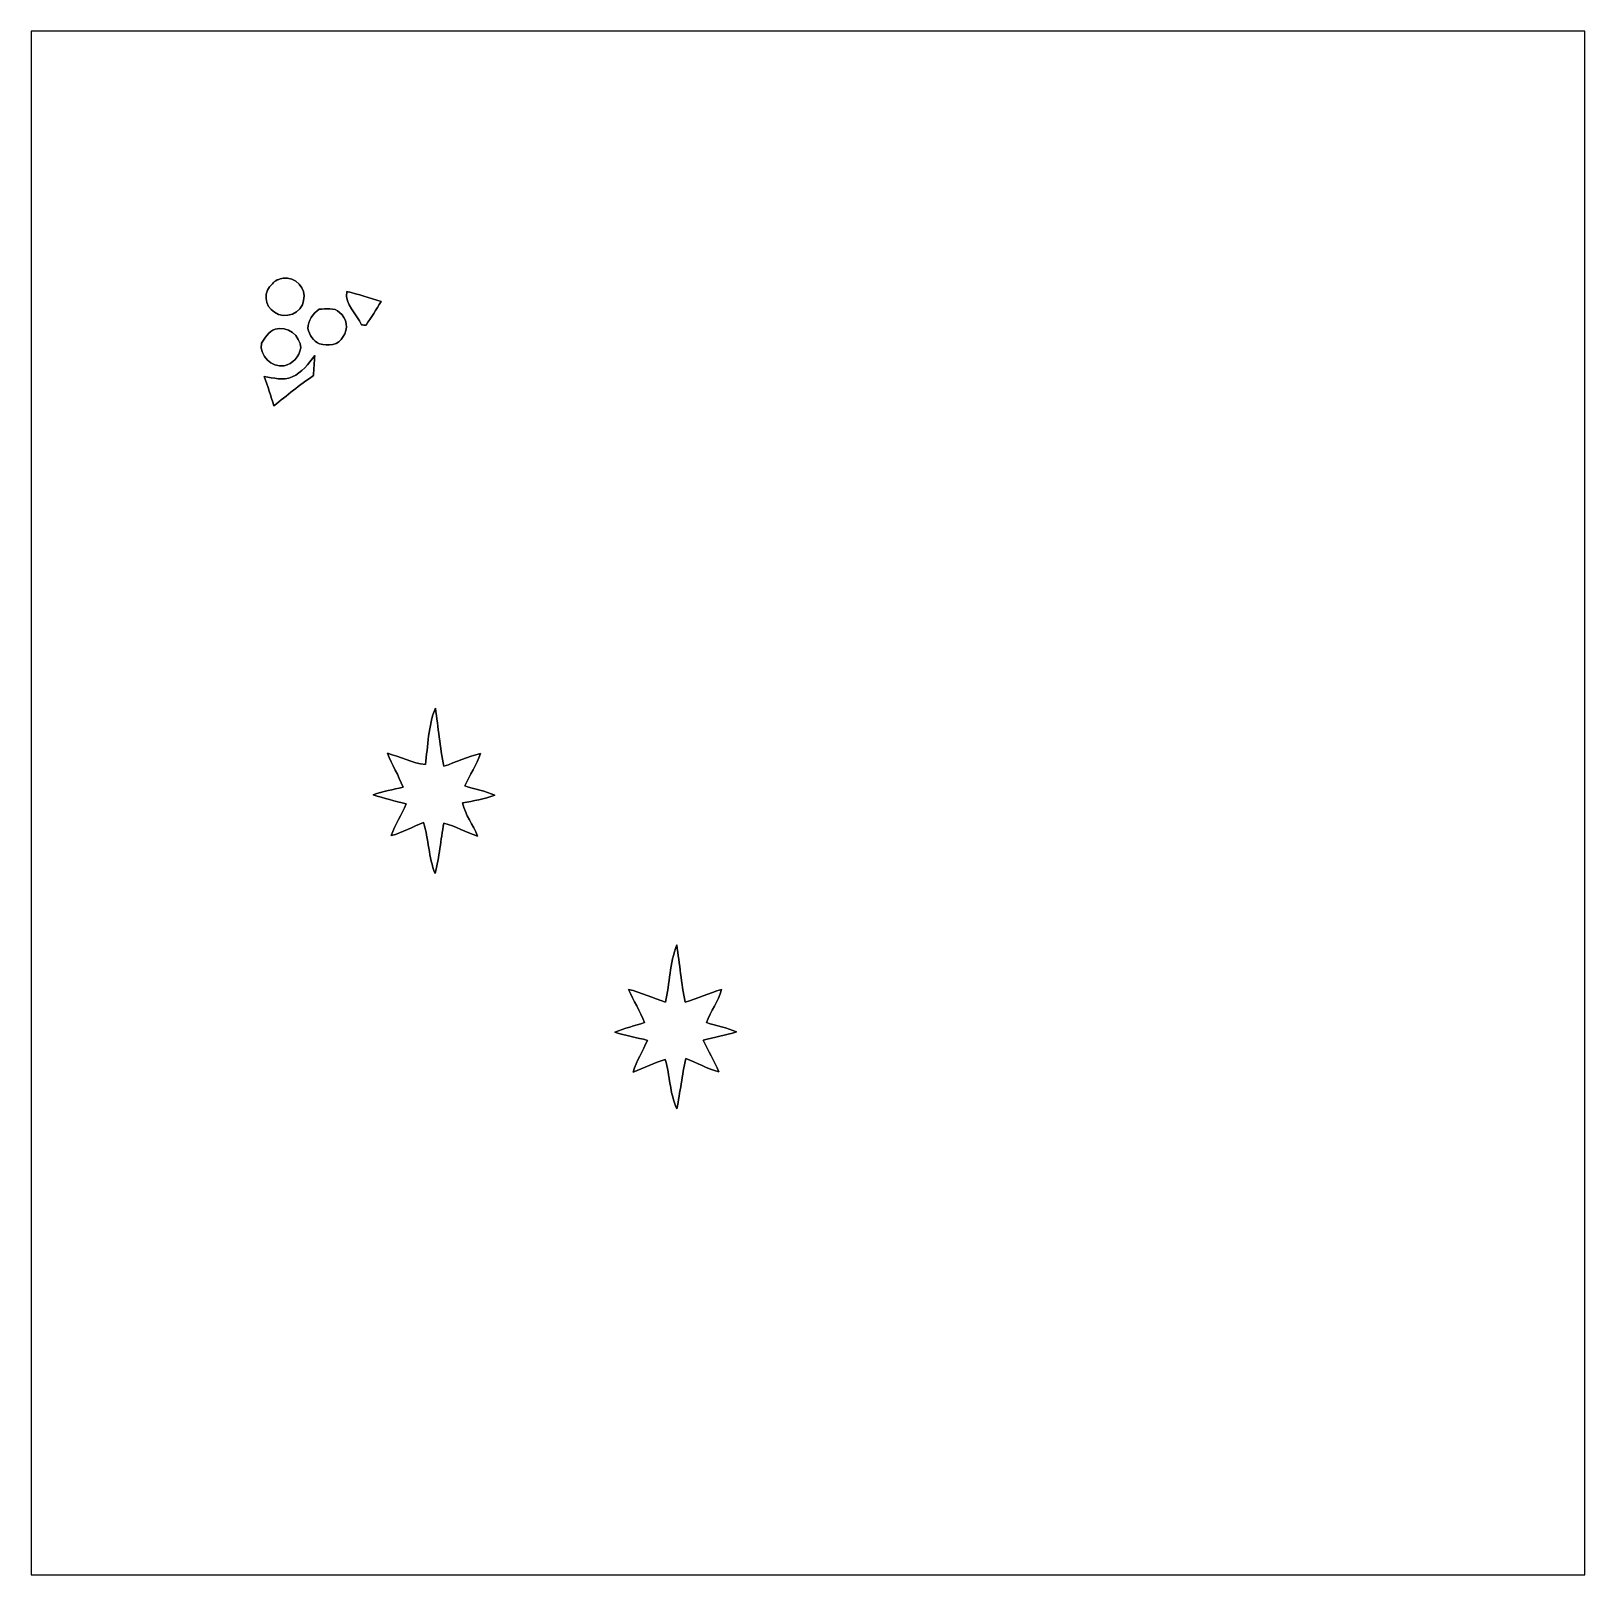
# Model space of a CAD drawing. Header units: centimetres. Extents: x -16.8 to 16.8, y -16.7 to 16.7.
import ezdxf

# ---------------------------------------------------------------- set-up
doc = ezdxf.new("R2010")
doc.units = ezdxf.units.CM
doc.header["$MEASUREMENT"] = 0
doc.layers.add('Layer 1', color=7, linetype='Continuous')

msp = doc.modelspace()

# ---------------------------------------------------------------- linework, layer by layer
at = {"layer": 'Layer 1', "color": 7}
for points, knots in [([(-16.77458, 16.66875), (-16.77458, 16.66875), (16.77458, 16.66875), (16.77458, 16.66875), (16.77458, 16.66875), (16.77458, 16.66875), (16.77458, -16.66875), (16.77458, -16.66875), (16.77458, -16.66875), (16.77458, -16.66875), (-16.77458, -16.66875), (-16.77458, -16.66875), (-16.77458, -16.66875), (-16.77458, -16.66875), (-16.77458, 16.66875), (-16.77458, 16.66875), (-16.77458, 16.66875), (-16.77458, 16.66875), (-16.77458, 16.66875), (-16.77458, 16.66875)], [0, 0, 0, 0, 0.16666667, 0.16666667, 0.16666667, 0.16666667, 0.33333333, 0.33333333, 0.33333333, 0.33333333, 0.5, 0.5, 0.5, 0.5, 0.66666667, 0.66666667, 0.66666667, 0.66666667, 1, 1, 1, 1]), ([(-11.32981, 11.33193), (-11.07581, 11.37109), (-10.81899, 11.10968), (-10.88919, 10.85321), (-10.88919, 10.85321), (-10.91565, 10.57416), (-11.30441, 10.42917), (-11.5189, 10.60062), (-11.5189, 10.60062), (-11.73515, 10.71245), (-11.76479, 11.06664), (-11.56511, 11.21198), (-11.56511, 11.21198), (-11.50761, 11.28501), (-11.41871, 11.31923), (-11.32981, 11.33193)], [0, 0, 0, 0, 0.2, 0.2, 0.2, 0.2, 0.4, 0.4, 0.4, 0.4, 0.6, 0.6, 0.6, 0.6, 1, 1, 1, 1]), ([(-9.96033, 11.04194), (-9.70774, 10.98762), (-9.46432, 10.90083), (-9.21561, 10.83134), (-9.21561, 10.83134), (-9.32215, 10.65812), (-9.43222, 10.48667), (-9.54158, 10.31522), (-9.54158, 10.31522), (-9.56663, 10.31734), (-9.61602, 10.32192), (-9.64071, 10.32404), (-9.64071, 10.32404), (-9.74337, 10.56499), (-10.00231, 10.76007), (-9.96033, 11.04194)], [0, 0, 0, 0, 0.2, 0.2, 0.2, 0.2, 0.4, 0.4, 0.4, 0.4, 0.6, 0.6, 0.6, 0.6, 1, 1, 1, 1]), ([(-10.55335, 10.66412), (-10.40871, 10.66518), (-10.22985, 10.70927), (-10.11414, 10.59321), (-10.11414, 10.59321), (-9.95715, 10.47644), (-9.91553, 10.22914), (-10.03688, 10.07181), (-10.03688, 10.07181), (-10.12366, 9.88342), (-10.36708, 9.85908), (-10.54382, 9.91623), (-10.54382, 9.91623), (-10.68529, 9.96562), (-10.75972, 10.11343), (-10.79782, 10.24819), (-10.79782, 10.24819), (-10.80135, 10.41964), (-10.6807, 10.56393), (-10.55335, 10.66412)], [0, 0, 0, 0, 0.16666667, 0.16666667, 0.16666667, 0.16666667, 0.33333333, 0.33333333, 0.33333333, 0.33333333, 0.5, 0.5, 0.5, 0.5, 0.66666667, 0.66666667, 0.66666667, 0.66666667, 1, 1, 1, 1]), ([(-11.50091, 10.23056), (-11.24232, 10.32051), (-10.96045, 10.08556), (-10.95234, 9.82627), (-10.95234, 9.82627), (-10.98197, 9.63754), (-11.12838, 9.48655), (-11.31182, 9.43822), (-11.31182, 9.43822), (-11.58311, 9.40223), (-11.84099, 9.65165), (-11.80218, 9.92611), (-11.80218, 9.92611), (-11.72563, 10.04499), (-11.64308, 10.18328), (-11.50091, 10.23056)], [0, 0, 0, 0, 0.2, 0.2, 0.2, 0.2, 0.4, 0.4, 0.4, 0.4, 0.6, 0.6, 0.6, 0.6, 1, 1, 1, 1]), ([(-11.13931, 9.20115), (-10.92094, 9.2904), (-10.79218, 9.48831), (-10.64789, 9.66082), (-10.64789, 9.66082), (-10.65777, 9.51653), (-10.668, 9.37295), (-10.67682, 9.22831), (-10.67682, 9.22831), (-10.97527, 9.02899), (-11.25326, 8.80216), (-11.53125, 8.57567), (-11.53125, 8.57567), (-11.59651, 8.78769), (-11.66707, 8.9976), (-11.73903, 9.2075), (-11.73903, 9.2075), (-11.54183, 9.18281), (-11.32946, 9.11472), (-11.13931, 9.20115)], [0, 0, 0, 0, 0.16666667, 0.16666667, 0.16666667, 0.16666667, 0.33333333, 0.33333333, 0.33333333, 0.33333333, 0.5, 0.5, 0.5, 0.5, 0.66666667, 0.66666667, 0.66666667, 0.66666667, 1, 1, 1, 1]), ([(-8.25923, 0.82797), (-8.20702, 1.23649), (-8.20103, 1.66229), (-8.0451, 2.04893), (-8.0451, 2.04893), (-7.98477, 1.63019), (-7.94632, 1.20791), (-7.86412, 0.79234), (-7.86412, 0.79234), (-7.59919, 0.88159), (-7.34554, 1.00365), (-7.07284, 1.06927), (-7.07284, 1.06927), (-7.15257, 0.82056), (-7.30074, 0.60325), (-7.41045, 0.36795), (-7.41045, 0.36795), (-7.19772, 0.28822), (-6.96595, 0.26811), (-6.76099, 0.16616), (-6.76099, 0.16616), (-6.98641, 0.08643), (-7.22277, 0.0448), (-7.45702, 0.00106), (-7.45702, 0.00106), (-7.4041, -0.25929), (-7.22418, -0.46849), (-7.13916, -0.7172), (-7.13916, -0.7172), (-7.38434, -0.63288), (-7.61189, -0.50165), (-7.86271, -0.43321), (-7.86271, -0.43321), (-7.93574, -0.79516), (-7.95302, -1.1684), (-8.05074, -1.52541), (-8.05074, -1.52541), (-8.19115, -1.17158), (-8.18938, -0.78352), (-8.2991, -0.42157), (-8.2991, -0.42157), (-8.53264, -0.51435), (-8.75383, -0.63994), (-8.99866, -0.70309), (-8.99866, -0.70309), (-8.9214, -0.46214), (-8.77147, -0.25471), (-8.67622, -0.02152), (-8.67622, -0.02152), (-8.91505, 0.04163), (-9.15599, 0.09948), (-9.38989, 0.17992), (-9.38989, 0.17992), (-9.17893, 0.25047), (-8.95809, 0.28575), (-8.7436, 0.34396), (-8.7436, 0.34396), (-8.84273, 0.59373), (-8.97749, 0.82656), (-9.08156, 1.07386), (-9.08156, 1.07386), (-8.80463, 1.00048), (-8.5471, 0.86184), (-8.25923, 0.82797)], [0, 0, 0, 0, 0.05882353, 0.05882353, 0.05882353, 0.05882353, 0.11764706, 0.11764706, 0.11764706, 0.11764706, 0.17647059, 0.17647059, 0.17647059, 0.17647059, 0.23529412, 0.23529412, 0.23529412, 0.23529412, 0.29411765, 0.29411765, 0.29411765, 0.29411765, 0.35294118, 0.35294118, 0.35294118, 0.35294118, 0.41176471, 0.41176471, 0.41176471, 0.41176471, 0.47058824, 0.47058824, 0.47058824, 0.47058824, 0.52941176, 0.52941176, 0.52941176, 0.52941176, 0.58823529, 0.58823529, 0.58823529, 0.58823529, 0.64705882, 0.64705882, 0.64705882, 0.64705882, 0.70588235, 0.70588235, 0.70588235, 0.70588235, 0.76470588, 0.76470588, 0.76470588, 0.76470588, 0.82352941, 0.82352941, 0.82352941, 0.82352941, 0.88235294, 0.88235294, 0.88235294, 0.88235294, 1, 1, 1, 1]), ([(-3.07799, -4.30142), (-2.98203, -3.8922), (-2.98838, -3.4604), (-2.83245, -3.06564), (-2.83245, -3.06564), (-2.77354, -3.47733), (-2.73156, -3.89184), (-2.65501, -4.30107), (-2.65501, -4.30107), (-2.38866, -4.22099), (-2.13501, -4.10281), (-1.86619, -4.02978), (-1.86619, -4.02978), (-1.94028, -4.28166), (-2.09868, -4.49686), (-2.19216, -4.74098), (-2.19216, -4.74098), (-1.97591, -4.80766), (-1.75119, -4.85175), (-1.5427, -4.94312), (-1.5427, -4.94312), (-1.77871, -5.01967), (-2.02636, -5.05037), (-2.26272, -5.1248), (-2.26272, -5.1248), (-2.15477, -5.3534), (-2.01859, -5.5686), (-1.92476, -5.8039), (-1.92476, -5.8039), (-2.17558, -5.74216), (-2.39924, -5.6074), (-2.63984, -5.51744), (-2.63984, -5.51744), (-2.7178, -5.87728), (-2.75978, -6.24381), (-2.8321, -6.60506), (-2.8321, -6.60506), (-2.98309, -6.2678), (-2.98133, -5.88751), (-3.08257, -5.53544), (-3.08257, -5.53544), (-3.32105, -5.60846), (-3.54471, -5.71923), (-3.77613, -5.81025), (-3.77613, -5.81025), (-3.69605, -5.57177), (-3.57258, -5.35199), (-3.46534, -5.12551), (-3.46534, -5.12551), (-3.69852, -5.06024), (-3.94123, -5.03096), (-4.16878, -4.94559), (-4.16878, -4.94559), (-3.95852, -4.86798), (-3.74191, -4.80836), (-3.52778, -4.74169), (-3.52778, -4.74169), (-3.63008, -4.49686), (-3.76308, -4.26614), (-3.87421, -4.02519), (-3.87421, -4.02519), (-3.6001, -4.09081), (-3.34469, -4.21358), (-3.07799, -4.30142)], [0, 0, 0, 0, 0.05882353, 0.05882353, 0.05882353, 0.05882353, 0.11764706, 0.11764706, 0.11764706, 0.11764706, 0.17647059, 0.17647059, 0.17647059, 0.17647059, 0.23529412, 0.23529412, 0.23529412, 0.23529412, 0.29411765, 0.29411765, 0.29411765, 0.29411765, 0.35294118, 0.35294118, 0.35294118, 0.35294118, 0.41176471, 0.41176471, 0.41176471, 0.41176471, 0.47058824, 0.47058824, 0.47058824, 0.47058824, 0.52941176, 0.52941176, 0.52941176, 0.52941176, 0.58823529, 0.58823529, 0.58823529, 0.58823529, 0.64705882, 0.64705882, 0.64705882, 0.64705882, 0.70588235, 0.70588235, 0.70588235, 0.70588235, 0.76470588, 0.76470588, 0.76470588, 0.76470588, 0.82352941, 0.82352941, 0.82352941, 0.82352941, 0.88235294, 0.88235294, 0.88235294, 0.88235294, 1, 1, 1, 1])]:
    msp.add_open_spline(points, degree=3, knots=knots, dxfattribs=at)
at = {"layer": 'Layer 1', "color": 250}
for points, knots in [([(-11.32981, 11.33193), (-11.41871, 11.31923), (-11.50761, 11.28501), (-11.56511, 11.21198), (-11.56511, 11.21198), (-11.76479, 11.06664), (-11.73515, 10.71245), (-11.5189, 10.60062), (-11.5189, 10.60062), (-11.30441, 10.42917), (-10.91565, 10.57416), (-10.88919, 10.85321), (-10.88919, 10.85321), (-10.81899, 11.10968), (-11.07581, 11.37109), (-11.32981, 11.33193), (-11.32981, 11.33193), (-11.32981, 11.33193), (-11.32981, 11.33193), (-11.32981, 11.33193)], [0, 0, 0, 0, 0.16666667, 0.16666667, 0.16666667, 0.16666667, 0.33333333, 0.33333333, 0.33333333, 0.33333333, 0.5, 0.5, 0.5, 0.5, 0.66666667, 0.66666667, 0.66666667, 0.66666667, 1, 1, 1, 1]), ([(-9.96033, 11.04194), (-10.00231, 10.76007), (-9.74337, 10.56499), (-9.64071, 10.32404), (-9.64071, 10.32404), (-9.61602, 10.32192), (-9.56663, 10.31734), (-9.54158, 10.31522), (-9.54158, 10.31522), (-9.43222, 10.48667), (-9.32215, 10.65812), (-9.21561, 10.83134), (-9.21561, 10.83134), (-9.46432, 10.90083), (-9.70774, 10.98762), (-9.96033, 11.04194), (-9.96033, 11.04194), (-9.96033, 11.04194), (-9.96033, 11.04194), (-9.96033, 11.04194)], [0, 0, 0, 0, 0.16666667, 0.16666667, 0.16666667, 0.16666667, 0.33333333, 0.33333333, 0.33333333, 0.33333333, 0.5, 0.5, 0.5, 0.5, 0.66666667, 0.66666667, 0.66666667, 0.66666667, 1, 1, 1, 1]), ([(-10.55335, 10.66412), (-10.6807, 10.56393), (-10.80135, 10.41964), (-10.79782, 10.24819), (-10.79782, 10.24819), (-10.75972, 10.11343), (-10.68529, 9.96562), (-10.54382, 9.91623), (-10.54382, 9.91623), (-10.36708, 9.85908), (-10.12366, 9.88342), (-10.03688, 10.07181), (-10.03688, 10.07181), (-9.91553, 10.22914), (-9.95715, 10.47644), (-10.11414, 10.59321), (-10.11414, 10.59321), (-10.22985, 10.70927), (-10.40871, 10.66518), (-10.55335, 10.66412), (-10.55335, 10.66412), (-10.55335, 10.66412), (-10.55335, 10.66412), (-10.55335, 10.66412)], [0, 0, 0, 0, 0.14285714, 0.14285714, 0.14285714, 0.14285714, 0.28571429, 0.28571429, 0.28571429, 0.28571429, 0.42857143, 0.42857143, 0.42857143, 0.42857143, 0.57142857, 0.57142857, 0.57142857, 0.57142857, 0.71428571, 0.71428571, 0.71428571, 0.71428571, 1, 1, 1, 1]), ([(-11.50091, 10.23056), (-11.64308, 10.18328), (-11.72563, 10.04499), (-11.80218, 9.92611), (-11.80218, 9.92611), (-11.84099, 9.65165), (-11.58311, 9.40223), (-11.31182, 9.43822), (-11.31182, 9.43822), (-11.12838, 9.48655), (-10.98197, 9.63754), (-10.95234, 9.82627), (-10.95234, 9.82627), (-10.96045, 10.08556), (-11.24232, 10.32051), (-11.50091, 10.23056), (-11.50091, 10.23056), (-11.50091, 10.23056), (-11.50091, 10.23056), (-11.50091, 10.23056)], [0, 0, 0, 0, 0.16666667, 0.16666667, 0.16666667, 0.16666667, 0.33333333, 0.33333333, 0.33333333, 0.33333333, 0.5, 0.5, 0.5, 0.5, 0.66666667, 0.66666667, 0.66666667, 0.66666667, 1, 1, 1, 1]), ([(-11.13931, 9.20115), (-11.32946, 9.11472), (-11.54183, 9.18281), (-11.73903, 9.2075), (-11.73903, 9.2075), (-11.66707, 8.9976), (-11.59651, 8.78769), (-11.53125, 8.57567), (-11.53125, 8.57567), (-11.25326, 8.80216), (-10.97527, 9.02899), (-10.67682, 9.22831), (-10.67682, 9.22831), (-10.668, 9.37295), (-10.65777, 9.51653), (-10.64789, 9.66082), (-10.64789, 9.66082), (-10.79218, 9.48831), (-10.92094, 9.2904), (-11.13931, 9.20115), (-11.13931, 9.20115), (-11.13931, 9.20115), (-11.13931, 9.20115), (-11.13931, 9.20115)], [0, 0, 0, 0, 0.14285714, 0.14285714, 0.14285714, 0.14285714, 0.28571429, 0.28571429, 0.28571429, 0.28571429, 0.42857143, 0.42857143, 0.42857143, 0.42857143, 0.57142857, 0.57142857, 0.57142857, 0.57142857, 0.71428571, 0.71428571, 0.71428571, 0.71428571, 1, 1, 1, 1]), ([(-8.25923, 0.82797), (-8.5471, 0.86184), (-8.80463, 1.00048), (-9.08156, 1.07386), (-9.08156, 1.07386), (-8.97749, 0.82656), (-8.84273, 0.59373), (-8.7436, 0.34396), (-8.7436, 0.34396), (-8.95809, 0.28575), (-9.17893, 0.25047), (-9.38989, 0.17992), (-9.38989, 0.17992), (-9.15599, 0.09948), (-8.91505, 0.04163), (-8.67622, -0.02152), (-8.67622, -0.02152), (-8.77147, -0.25471), (-8.9214, -0.46214), (-8.99866, -0.70309), (-8.99866, -0.70309), (-8.75383, -0.63994), (-8.53264, -0.51435), (-8.2991, -0.42157), (-8.2991, -0.42157), (-8.18938, -0.78352), (-8.19115, -1.17158), (-8.05074, -1.52541), (-8.05074, -1.52541), (-7.95302, -1.1684), (-7.93574, -0.79516), (-7.86271, -0.43321), (-7.86271, -0.43321), (-7.61189, -0.50165), (-7.38434, -0.63288), (-7.13916, -0.7172), (-7.13916, -0.7172), (-7.22418, -0.46849), (-7.4041, -0.25929), (-7.45702, 0.00106), (-7.45702, 0.00106), (-7.22277, 0.0448), (-6.98641, 0.08643), (-6.76099, 0.16616), (-6.76099, 0.16616), (-6.96595, 0.26811), (-7.19772, 0.28822), (-7.41045, 0.36795), (-7.41045, 0.36795), (-7.30074, 0.60325), (-7.15257, 0.82056), (-7.07284, 1.06927), (-7.07284, 1.06927), (-7.34554, 1.00365), (-7.59919, 0.88159), (-7.86412, 0.79234), (-7.86412, 0.79234), (-7.94632, 1.20791), (-7.98477, 1.63019), (-8.0451, 2.04893), (-8.0451, 2.04893), (-8.20103, 1.66229), (-8.20702, 1.23649), (-8.25923, 0.82797), (-8.25923, 0.82797), (-8.25923, 0.82797), (-8.25923, 0.82797), (-8.25923, 0.82797)], [0, 0, 0, 0, 0.05555556, 0.05555556, 0.05555556, 0.05555556, 0.11111111, 0.11111111, 0.11111111, 0.11111111, 0.16666667, 0.16666667, 0.16666667, 0.16666667, 0.22222222, 0.22222222, 0.22222222, 0.22222222, 0.27777778, 0.27777778, 0.27777778, 0.27777778, 0.33333333, 0.33333333, 0.33333333, 0.33333333, 0.38888889, 0.38888889, 0.38888889, 0.38888889, 0.44444444, 0.44444444, 0.44444444, 0.44444444, 0.5, 0.5, 0.5, 0.5, 0.55555556, 0.55555556, 0.55555556, 0.55555556, 0.61111111, 0.61111111, 0.61111111, 0.61111111, 0.66666667, 0.66666667, 0.66666667, 0.66666667, 0.72222222, 0.72222222, 0.72222222, 0.72222222, 0.77777778, 0.77777778, 0.77777778, 0.77777778, 0.83333333, 0.83333333, 0.83333333, 0.83333333, 0.88888889, 0.88888889, 0.88888889, 0.88888889, 1, 1, 1, 1]), ([(-3.07799, -4.30142), (-3.34469, -4.21358), (-3.6001, -4.09081), (-3.87421, -4.02519), (-3.87421, -4.02519), (-3.76308, -4.26614), (-3.63008, -4.49686), (-3.52778, -4.74169), (-3.52778, -4.74169), (-3.74191, -4.80836), (-3.95852, -4.86798), (-4.16878, -4.94559), (-4.16878, -4.94559), (-3.94123, -5.03096), (-3.69852, -5.06024), (-3.46534, -5.12551), (-3.46534, -5.12551), (-3.57258, -5.35199), (-3.69605, -5.57177), (-3.77613, -5.81025), (-3.77613, -5.81025), (-3.54471, -5.71923), (-3.32105, -5.60846), (-3.08257, -5.53544), (-3.08257, -5.53544), (-2.98133, -5.88751), (-2.98309, -6.2678), (-2.8321, -6.60506), (-2.8321, -6.60506), (-2.75978, -6.24381), (-2.7178, -5.87728), (-2.63984, -5.51744), (-2.63984, -5.51744), (-2.39924, -5.6074), (-2.17558, -5.74216), (-1.92476, -5.8039), (-1.92476, -5.8039), (-2.01859, -5.5686), (-2.15477, -5.3534), (-2.26272, -5.1248), (-2.26272, -5.1248), (-2.02636, -5.05037), (-1.77871, -5.01967), (-1.5427, -4.94312), (-1.5427, -4.94312), (-1.75119, -4.85175), (-1.97591, -4.80766), (-2.19216, -4.74098), (-2.19216, -4.74098), (-2.09868, -4.49686), (-1.94028, -4.28166), (-1.86619, -4.02978), (-1.86619, -4.02978), (-2.13501, -4.10281), (-2.38866, -4.22099), (-2.65501, -4.30107), (-2.65501, -4.30107), (-2.73156, -3.89184), (-2.77354, -3.47733), (-2.83245, -3.06564), (-2.83245, -3.06564), (-2.98838, -3.4604), (-2.98203, -3.8922), (-3.07799, -4.30142)], [0, 0, 0, 0, 0.05882353, 0.05882353, 0.05882353, 0.05882353, 0.11764706, 0.11764706, 0.11764706, 0.11764706, 0.17647059, 0.17647059, 0.17647059, 0.17647059, 0.23529412, 0.23529412, 0.23529412, 0.23529412, 0.29411765, 0.29411765, 0.29411765, 0.29411765, 0.35294118, 0.35294118, 0.35294118, 0.35294118, 0.41176471, 0.41176471, 0.41176471, 0.41176471, 0.47058824, 0.47058824, 0.47058824, 0.47058824, 0.52941176, 0.52941176, 0.52941176, 0.52941176, 0.58823529, 0.58823529, 0.58823529, 0.58823529, 0.64705882, 0.64705882, 0.64705882, 0.64705882, 0.70588235, 0.70588235, 0.70588235, 0.70588235, 0.76470588, 0.76470588, 0.76470588, 0.76470588, 0.82352941, 0.82352941, 0.82352941, 0.82352941, 0.88235294, 0.88235294, 0.88235294, 0.88235294, 1, 1, 1, 1])]:
    msp.add_open_spline(points, degree=3, knots=knots, dxfattribs=at)

doc.saveas('drawing.dxf')
